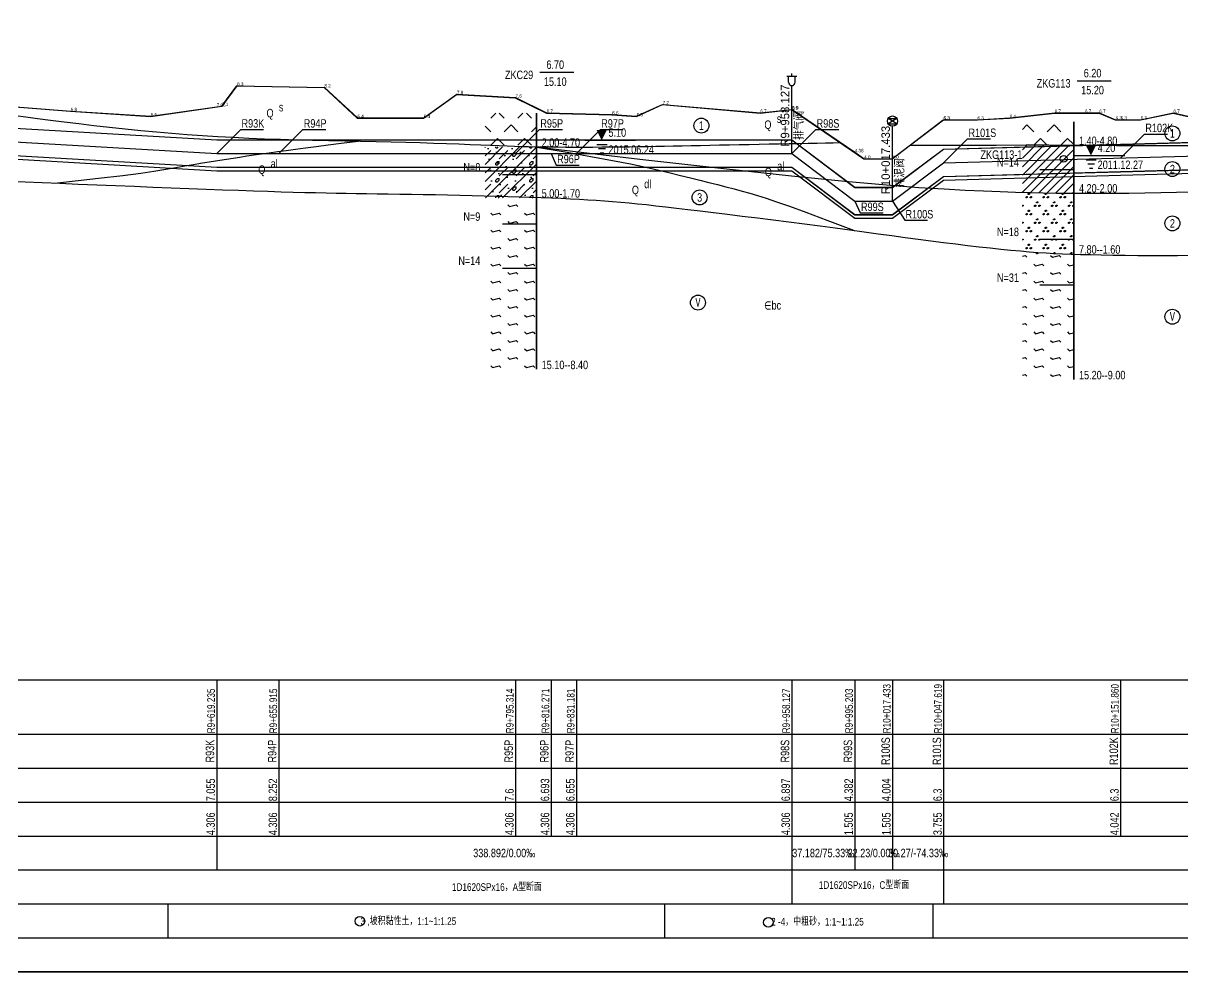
# Model space of a CAD drawing. Extents: x 525858 to 564773, y 2370984 to 2400075.
# Drawn here: x 560420 to 561103, y 2390429 to 2390988 of the extents above; entities that cross this region are included whole.
import ezdxf
from ezdxf.enums import TextEntityAlignment as Align

# ---------------------------------------------------------------- set-up
doc = ezdxf.new("R2010")
doc.units = 0
for name, pattern in [('CENTER', [2, 1.25, -0.25, 0.25, -0.25]), ('ZK', [20, 10, 0, 10]), ('ZKLIN', [0.4, 0.3, -0.1])]:
    doc.linetypes.add(name, pattern=pattern)
doc.layers.get('0').update_dxf_attribs({"linetype": 'CONTINUOUS'})
for name, color, linetype in [('pipe', 3, 'CONTINUOUS'), ('pipe_cen', 1, 'CENTER'), ('tab', 9, 'CONTINUOUS'), ('wipeout', 255, 'CONTINUOUS'), ('地形剖面', 4, 'CONTINUOUS'), ('布局裁图', 3, 'CONTINUOUS'), ('水工平面管线标注', 3, 'CONTINUOUS'), ('纵面管线标注', 3, 'CONTINUOUS'), ('附属设施', 2, 'CONTINUOUS')]:
    doc.layers.add(name, color=color, linetype=linetype)
doc.styles.add('ITALIC', font='txt', dxfattribs={"width": 0.7, "height": 0.28})
doc.styles.add('SIMP1', font='simp1.shx', dxfattribs={"width": 0.8, "bigfont": 'hz.shx'})

# ---------------------------------------------------------------- blocks, each defined once
blk = doc.blocks.new('uw')
for p, q in [((-0.143, -0.131), (0.159, -0.131)), ((0.109, -0.252), (-0.092, -0.252)), ((-0.042, -0.373), (0.059, -0.373))]:
    blk.add_line(p, q)
blk.add_lwpolyline([(0, 0, 0, 0.3, 0), (0, 0.3, 0.3, 0.3, 0)], format="xyseb")
at = {"style": 'ITALIC', "width": 0.7}
blk.add_attdef('SHUIWEI', (0.38, 0.156), '', height=0.28, dxfattribs=at)
blk = doc.blocks.new('qin排气阀va')
at = {"layer": '附属设施', "linetype": 'Continuous', "lineweight": -3}
for points in [[(-1.5, 22.8), (1.5, 22.8)], [(-1, 21), (-1, 22.8)], [(0, 22.8), (0, 23.55)], [(1, 21), (1, 22.8)], [(0, 0), (0, 20)]]:
    blk.add_lwpolyline(points, dxfattribs=at)
blk.add_arc((0, 21), 1, 180, 0, dxfattribs=at)
at = {"layer": '附属设施', "linetype": 'Continuous', "lineweight": -3, "style": 'SIMP1'}
blk.add_attdef('名称', text='', height=2.5, rotation=90, dxfattribs=at).set_placement((1, 4), align=Align.TOP_LEFT)
blk.add_attdef('ZH', text='', height=2.5, rotation=90, dxfattribs=at).set_placement((0, 2), align=Align.BOTTOM_LEFT)

msp = doc.modelspace()

# ---------------------------------------------------------------- hatches: boundary and pattern name
at = {"layer": '地形剖面'}
h = msp.add_hatch(dxfattribs=at)
h.set_pattern_fill('QG02', color=55, scale=20, style=0, pattern_type=2)
h.set_pattern_definition([(45, (550703.357, 2390571.582), (-8, 8), [5.656854, -5.656854]), (135, (550711.357, 2390571.582), (-8, -8), [5.656854, -5.656854])])
h.paths.add_polyline_path([(560722.086874, 2390934.582316), (560722.086874, 2390914.582316), (560692.086874, 2390914.582316), (560692.086874, 2390934.582316)])
h = msp.add_hatch(dxfattribs=at)
h.set_pattern_fill('QG02', color=55, scale=20, style=0, pattern_type=2)
h.set_pattern_definition([(45, (550703.327, 2390571.582), (-8, 8), [5.656854, -5.656854]), (135, (550711.327, 2390571.582), (-8, -8), [5.656854, -5.656854])])
h.paths.add_polyline_path([(561038.716874, 2390929.582316), (561038.716874, 2390915.582316), (561008.716874, 2390915.582316), (561008.716874, 2390929.582316)])
h = msp.add_hatch(dxfattribs=at)
h.set_pattern_fill('QB10', color=55, scale=20, style=0, pattern_type=2)
h.set_pattern_definition([(45, (550708.357, 2390570.082), (6e-16, 10), [1.414214, -26.870058]), (45, (550709.357, 2390569.082), (6e-16, 10), [1.414214, -26.870058]), (0, (550708.357, 2390569.082), (0, 10), [1, -19]), (0, (550709.357, 2390571.082), (0, 10), [1, -19]), (90, (550708.357, 2390569.082), (-20, 1e-15), [1, -9]), (90, (550710.357, 2390570.082), (-20, 1e-15), [1, -9]), (45, (550718.357, 2390575.082), (6e-16, 10), [1.414214, -26.870058]), (45, (550719.357, 2390574.082), (6e-16, 10), [1.414214, -26.870058]), (0, (550718.357, 2390574.082), (0, 10), [1, -19]), (0, (550719.357, 2390576.082), (0, 10), [1, -19]), (90, (550718.357, 2390574.082), (-20, 1e-15), [1, -9]), (90, (550720.357, 2390575.082), (-20, 1e-15), [1, -9]), (45, (550719.357, 2390570.0823), (3.535534, 10.6066017), [0, -6, 0, -6]), (45, (550705.357, 2390567.582), (-5, 5), []), (45, (550710.357, 2390567.582), (6e-16, 10), [7.071068, -7.071068])])
h.paths.add_polyline_path([(560722.086874, 2390914.582316), (560722.086874, 2390884.582316), (560692.086874, 2390884.582316), (560692.086874, 2390914.582316)])
h = msp.add_hatch(dxfattribs=at)
h.set_pattern_fill('QB01', color=55, scale=20, style=0, pattern_type=2)
h.set_pattern_definition([(45, (550703.327, 2390567.5823), (-2.5, 2.5), [])])
h.paths.add_polyline_path([(561038.716874, 2390915.582316), (561038.716874, 2390887.582316), (561008.716874, 2390887.582316), (561008.716874, 2390915.582316)])
h = msp.add_hatch(dxfattribs=at)
h.set_pattern_fill('QF05', color=55, scale=20, style=0, pattern_type=2)
h.set_pattern_definition([(90, (550720.827, 2390584.582), (-20, 1e-15), [0.5, -19.5]), (180, (550721.327, 2390584.582), (-2e-15, -20), [0.5, -19.5]), (270, (550721.327, 2390585.082), (20, -4e-15), [0.5, -19.5]), (0, (550720.827, 2390585.082), (0, 20), [0.5, -19.5]), (90, (550721.077, 2390584.832), (-20, 1e-15), [0.5, -19.5]), (180, (550721.577, 2390584.832), (-2e-15, -20), [0.5, -19.5]), (270, (550721.577, 2390585.332), (20, -4e-15), [0.5, -19.5]), (0, (550721.077, 2390585.332), (0, 20), [0.5, -19.5]), (90, (550722.077, 2390586.582), (-20, 1e-15), [0.5, -19.5]), (180, (550722.577, 2390586.582), (-2e-15, -20), [0.5, -19.5]), (270, (550722.577, 2390587.082), (20, -4e-15), [0.5, -19.5]), (0, (550722.077, 2390587.082), (0, 20), [0.5, -19.5]), (90, (550722.327, 2390576.832), (-20, 1e-15), [0.5, -19.5]), (180, (550722.827, 2390576.832), (-2e-15, -20), [0.5, -19.5]), (270, (550722.827, 2390577.332), (20, -4e-15), [0.5, -19.5]), (0, (550722.327, 2390577.332), (0, 20), [0.5, -19.5]), (90, (550720.827, 2390574.582), (-20, 1e-15), [0.5, -19.5]), (180, (550721.327, 2390574.582), (-2e-15, -20), [0.5, -19.5]), (270, (550721.327, 2390575.082), (20, -4e-15), [0.5, -19.5]), (0, (550720.827, 2390575.082), (0, 20), [0.5, -19.5]), (90, (550721.077, 2390574.832), (-20, 1e-15), [0.5, -19.5]), (180, (550721.577, 2390574.832), (-2e-15, -20), [0.5, -19.5]), (270, (550721.577, 2390575.332), (20, -4e-15), [0.5, -19.5]), (0, (550721.077, 2390575.332), (0, 20), [0.5, -19.5]), (90, (550722.077, 2390576.582), (-20, 1e-15), [0.5, -19.5]), (180, (550722.577, 2390576.582), (-2e-15, -20), [0.5, -19.5]), (270, (550722.577, 2390577.082), (20, -4e-15), [0.5, -19.5]), (0, (550722.077, 2390577.082), (0, 20), [0.5, -19.5]), (90, (550717.077, 2390581.582), (-20, 1e-15), [0.5, -19.5]), (180, (550717.577, 2390581.582), (-2e-15, -20), [0.5, -19.5]), (270, (550717.577, 2390582.082), (20, -4e-15), [0.5, -19.5]), (0, (550717.077, 2390582.082), (0, 20), [0.5, -19.5]), (90, (550717.327, 2390581.832), (-20, 1e-15), [0.5, -19.5]), (180, (550717.827, 2390581.832), (-2e-15, -20), [0.5, -19.5]), (270, (550717.827, 2390582.332), (20, -4e-15), [0.5, -19.5]), (0, (550717.327, 2390582.332), (0, 20), [0.5, -19.5]), (90, (550713.327, 2390584.582), (-20, 1e-15), [0.5, -19.5]), (180, (550713.827, 2390584.582), (-2e-15, -20), [0.5, -19.5]), (270, (550713.827, 2390585.082), (20, -4e-15), [0.5, -19.5]), (0, (550713.327, 2390585.082), (0, 20), [0.5, -19.5]), (90, (550713.577, 2390584.832), (-20, 1e-15), [0.5, -19.5]), (180, (550714.077, 2390584.832), (-2e-15, -20), [0.5, -19.5]), (270, (550714.077, 2390585.332), (20, -4e-15), [0.5, -19.5]), (0, (550713.577, 2390585.332), (0, 20), [0.5, -19.5]), (90, (550712.077, 2390586.582), (-20, 1e-15), [0.5, -19.5]), (180, (550712.577, 2390586.582), (-2e-15, -20), [0.5, -19.5]), (270, (550712.577, 2390587.082), (20, -4e-15), [0.5, -19.5]), (0, (550712.077, 2390587.082), (0, 20), [0.5, -19.5]), (90, (550711.077, 2390584.832), (-20, 1e-15), [0.5, -19.5]), (180, (550711.577, 2390584.832), (-2e-15, -20), [0.5, -19.5]), (270, (550711.577, 2390585.332), (20, -4e-15), [0.5, -19.5]), (0, (550711.077, 2390585.332), (0, 20), [0.5, -19.5]), (90, (550718.327, 2390579.582), (-20, 1e-15), [0.5, -19.5]), (180, (550718.827, 2390579.582), (-2e-15, -20), [0.5, -19.5]), (270, (550718.827, 2390580.082), (20, -4e-15), [0.5, -19.5]), (0, (550718.327, 2390580.082), (0, 20), [0.5, -19.5]), (90, (550715.827, 2390579.582), (-20, 1e-15), [0.5, -19.5]), (180, (550716.327, 2390579.582), (-2e-15, -20), [0.5, -19.5]), (270, (550716.327, 2390580.082), (20, -4e-15), [0.5, -19.5]), (0, (550715.827, 2390580.082), (0, 20), [0.5, -19.5]), (90, (550712.327, 2390576.832), (-20, 1e-15), [0.5, -19.5]), (180, (550712.827, 2390576.832), (-2e-15, -20), [0.5, -19.5]), (270, (550712.827, 2390577.332), (20, -4e-15), [0.5, -19.5]), (0, (550712.327, 2390577.332), (0, 20), [0.5, -19.5]), (90, (550713.327, 2390574.582), (-20, 1e-15), [0.5, -19.5]), (180, (550713.827, 2390574.582), (-2e-15, -20), [0.5, -19.5]), (270, (550713.827, 2390575.082), (20, -4e-15), [0.5, -19.5]), (0, (550713.327, 2390575.082), (0, 20), [0.5, -19.5]), (90, (550713.577, 2390574.832), (-20, 1e-15), [0.5, -19.5]), (180, (550714.077, 2390574.832), (-2e-15, -20), [0.5, -19.5]), (270, (550714.077, 2390575.332), (20, -4e-15), [0.5, -19.5]), (0, (550713.577, 2390575.332), (0, 20), [0.5, -19.5]), (90, (550711.077, 2390574.832), (-20, 1e-15), [0.5, -19.5]), (180, (550711.577, 2390574.832), (-2e-15, -20), [0.5, -19.5]), (270, (550711.577, 2390575.332), (20, -4e-15), [0.5, -19.5]), (0, (550711.077, 2390575.332), (0, 20), [0.5, -19.5]), (90, (550712.077, 2390576.582), (-20, 1e-15), [0.5, -19.5]), (180, (550712.577, 2390576.582), (-2e-15, -20), [0.5, -19.5]), (270, (550712.577, 2390577.082), (20, -4e-15), [0.5, -19.5]), (0, (550712.077, 2390577.082), (0, 20), [0.5, -19.5]), (90, (550716.077, 2390579.832), (-20, 1e-15), [0.5, -19.5]), (180, (550716.577, 2390579.832), (-2e-15, -20), [0.5, -19.5]), (270, (550716.577, 2390580.332), (20, -4e-15), [0.5, -19.5]), (0, (550716.077, 2390580.332), (0, 20), [0.5, -19.5]), (90, (550718.577, 2390579.832), (-20, 1e-15), [0.5, -19.5]), (180, (550719.077, 2390579.832), (-2e-15, -20), [0.5, -19.5]), (270, (550719.077, 2390580.332), (20, -4e-15), [0.5, -19.5]), (0, (550718.577, 2390580.332), (0, 20), [0.5, -19.5]), (90, (550722.327, 2390586.832), (-20, 1e-15), [0.5, -19.5]), (180, (550722.827, 2390586.832), (-2e-15, -20), [0.5, -19.5]), (270, (550722.827, 2390587.332), (20, -4e-15), [0.5, -19.5]), (0, (550722.327, 2390587.332), (0, 20), [0.5, -19.5]), (90, (550712.327, 2390586.832), (-20, 1e-15), [0.5, -19.5]), (180, (550712.827, 2390586.832), (-2e-15, -20), [0.5, -19.5]), (270, (550712.827, 2390587.332), (20, -4e-15), [0.5, -19.5]), (0, (550712.327, 2390587.332), (0, 20), [0.5, -19.5]), (90, (550718.577, 2390569.832), (-20, 1e-15), [0.5, -19.5]), (180, (550719.077, 2390569.832), (-2e-15, -20), [0.5, -19.5]), (270, (550719.077, 2390570.332), (20, -4e-15), [0.5, -19.5]), (0, (550718.577, 2390570.332), (0, 20), [0.5, -19.5]), (90, (550717.077, 2390571.582), (-20, 1e-15), [0.5, -19.5]), (180, (550717.577, 2390571.582), (-2e-15, -20), [0.5, -19.5]), (270, (550717.577, 2390572.082), (20, -4e-15), [0.5, -19.5]), (0, (550717.077, 2390572.082), (0, 20), [0.5, -19.5]), (90, (550717.327, 2390571.832), (-20, 1e-15), [0.5, -19.5]), (180, (550717.827, 2390571.832), (-2e-15, -20), [0.5, -19.5]), (270, (550717.827, 2390572.332), (20, -4e-15), [0.5, -19.5]), (0, (550717.327, 2390572.332), (0, 20), [0.5, -19.5]), (90, (550716.077, 2390569.832), (-20, 1e-15), [0.5, -19.5]), (180, (550716.577, 2390569.832), (-2e-15, -20), [0.5, -19.5]), (270, (550716.577, 2390570.332), (20, -4e-15), [0.5, -19.5]), (0, (550716.077, 2390570.332), (0, 20), [0.5, -19.5]), (90, (550715.827, 2390569.582), (-20, 1e-15), [0.5, -19.5]), (180, (550716.327, 2390569.582), (-2e-15, -20), [0.5, -19.5]), (270, (550716.327, 2390570.082), (20, -4e-15), [0.5, -19.5]), (0, (550715.827, 2390570.082), (0, 20), [0.5, -19.5]), (90, (550718.327, 2390569.582), (-20, 1e-15), [0.5, -19.5]), (180, (550718.827, 2390569.582), (-2e-15, -20), [0.5, -19.5]), (270, (550718.827, 2390570.082), (20, -4e-15), [0.5, -19.5]), (0, (550718.327, 2390570.082), (0, 20), [0.5, -19.5]), (90, (550707.077, 2390581.582), (-20, 1e-15), [0.5, -19.5]), (180, (550707.577, 2390581.582), (-2e-15, -20), [0.5, -19.5]), (270, (550707.577, 2390582.082), (20, -4e-15), [0.5, -19.5]), (0, (550707.077, 2390582.082), (0, 20), [0.5, -19.5]), (90, (550707.327, 2390581.832), (-20, 1e-15), [0.5, -19.5]), (180, (550707.827, 2390581.832), (-2e-15, -20), [0.5, -19.5]), (270, (550707.827, 2390582.332), (20, -4e-15), [0.5, -19.5]), (0, (550707.327, 2390582.332), (0, 20), [0.5, -19.5]), (90, (550703.327, 2390584.582), (-20, 1e-15), [0.5, -19.5]), (180, (550703.827, 2390584.582), (-2e-15, -20), [0.5, -19.5]), (270, (550703.827, 2390585.082), (20, -4e-15), [0.5, -19.5]), (0, (550703.327, 2390585.082), (0, 20), [0.5, -19.5]), (90, (550703.577, 2390584.832), (-20, 1e-15), [0.5, -19.5]), (180, (550704.077, 2390584.832), (-2e-15, -20), [0.5, -19.5]), (270, (550704.077, 2390585.332), (20, -4e-15), [0.5, -19.5]), (0, (550703.577, 2390585.332), (0, 20), [0.5, -19.5]), (90, (550708.327, 2390579.582), (-20, 1e-15), [0.5, -19.5]), (180, (550708.827, 2390579.582), (-2e-15, -20), [0.5, -19.5]), (270, (550708.827, 2390580.082), (20, -4e-15), [0.5, -19.5]), (0, (550708.327, 2390580.082), (0, 20), [0.5, -19.5]), (90, (550703.327, 2390574.582), (-20, 1e-15), [0.5, -19.5]), (180, (550703.827, 2390574.582), (-2e-15, -20), [0.5, -19.5]), (270, (550703.827, 2390575.082), (20, -4e-15), [0.5, -19.5]), (0, (550703.327, 2390575.082), (0, 20), [0.5, -19.5]), (90, (550703.577, 2390574.832), (-20, 1e-15), [0.5, -19.5]), (180, (550704.077, 2390574.832), (-2e-15, -20), [0.5, -19.5]), (270, (550704.077, 2390575.332), (20, -4e-15), [0.5, -19.5]), (0, (550703.577, 2390575.332), (0, 20), [0.5, -19.5]), (90, (550705.827, 2390579.582), (-20, 1e-15), [0.5, -19.5]), (180, (550706.327, 2390579.582), (-2e-15, -20), [0.5, -19.5]), (270, (550706.327, 2390580.082), (20, -4e-15), [0.5, -19.5]), (0, (550705.827, 2390580.082), (0, 20), [0.5, -19.5]), (90, (550708.577, 2390579.832), (-20, 1e-15), [0.5, -19.5]), (180, (550709.077, 2390579.832), (-2e-15, -20), [0.5, -19.5]), (270, (550709.077, 2390580.332), (20, -4e-15), [0.5, -19.5]), (0, (550708.577, 2390580.332), (0, 20), [0.5, -19.5]), (90, (550706.077, 2390579.832), (-20, 1e-15), [0.5, -19.5]), (180, (550706.577, 2390579.832), (-2e-15, -20), [0.5, -19.5]), (270, (550706.577, 2390580.332), (20, -4e-15), [0.5, -19.5]), (0, (550706.077, 2390580.332), (0, 20), [0.5, -19.5]), (90, (550708.577, 2390569.832), (-20, 1e-15), [0.5, -19.5]), (180, (550709.077, 2390569.832), (-2e-15, -20), [0.5, -19.5]), (270, (550709.077, 2390570.332), (20, -4e-15), [0.5, -19.5]), (0, (550708.577, 2390570.332), (0, 20), [0.5, -19.5]), (90, (550707.077, 2390571.582), (-20, 1e-15), [0.5, -19.5]), (180, (550707.577, 2390571.582), (-2e-15, -20), [0.5, -19.5]), (270, (550707.577, 2390572.082), (20, -4e-15), [0.5, -19.5]), (0, (550707.077, 2390572.082), (0, 20), [0.5, -19.5]), (90, (550707.327, 2390571.832), (-20, 1e-15), [0.5, -19.5]), (180, (550707.827, 2390571.832), (-2e-15, -20), [0.5, -19.5]), (270, (550707.827, 2390572.332), (20, -4e-15), [0.5, -19.5]), (0, (550707.327, 2390572.332), (0, 20), [0.5, -19.5]), (90, (550708.327, 2390569.582), (-20, 1e-15), [0.5, -19.5]), (180, (550708.827, 2390569.582), (-2e-15, -20), [0.5, -19.5]), (270, (550708.827, 2390570.082), (20, -4e-15), [0.5, -19.5]), (0, (550708.327, 2390570.082), (0, 20), [0.5, -19.5]), (90, (550705.827, 2390569.582), (-20, 1e-15), [0.5, -19.5]), (180, (550706.327, 2390569.582), (-2e-15, -20), [0.5, -19.5]), (270, (550706.327, 2390570.082), (20, -4e-15), [0.5, -19.5]), (0, (550705.827, 2390570.082), (0, 20), [0.5, -19.5]), (90, (550706.077, 2390569.832), (-20, 1e-15), [0.5, -19.5]), (180, (550706.577, 2390569.832), (-2e-15, -20), [0.5, -19.5]), (270, (550706.577, 2390570.332), (20, -4e-15), [0.5, -19.5]), (0, (550706.077, 2390570.332), (0, 20), [0.5, -19.5]), (90, (550710.827, 2390574.582), (-20, 1e-15), [0.5, -19.5]), (180, (550711.327, 2390574.582), (-2e-15, -20), [0.5, -19.5]), (270, (550711.327, 2390575.082), (20, -4e-15), [0.5, -19.5]), (0, (550710.827, 2390575.082), (0, 20), [0.5, -19.5]), (90, (550710.827, 2390584.582), (-20, 1e-15), [0.5, -19.5]), (180, (550711.327, 2390584.582), (-2e-15, -20), [0.5, -19.5]), (270, (550711.327, 2390585.082), (20, -4e-15), [0.5, -19.5]), (0, (550710.827, 2390585.082), (0, 20), [0.5, -19.5])])
h.paths.add_polyline_path([(561038.716874, 2390887.582316), (561038.716874, 2390851.582316), (561008.716874, 2390851.582316), (561008.716874, 2390887.582316)])
h = msp.add_hatch(dxfattribs=at)
h.set_pattern_fill('B001', color=55, scale=20, style=0, pattern_type=2)
h.set_pattern_definition([(315, (550720.357, 2390585.582), (-20.000006, 4e-15), [1.414214, -26.87]), (14.0362, (550716.357, 2390584.5823), (-20.0000115, 2e-05), [4.1231, -78.339]), (315, (550715.357, 2390585.582), (-20.000006, 4e-15), [1.414214, -26.87]), (315, (550720.357, 2390575.582), (-20.000006, 4e-15), [1.414214, -26.87]), (14.0362, (550716.357, 2390574.5823), (-20.0000115, 2e-05), [4.1231, -78.339]), (315, (550715.357, 2390575.582), (-20.000006, 4e-15), [1.414214, -26.87]), (315, (550710.357, 2390570.582), (4e-15, 20.000006), [1.414214, -26.87]), (14.0362, (550706.357, 2390569.5823), (-20.0000115, 2e-05), [4.1231, -78.339]), (315, (550705.357, 2390570.582), (-20.000006, 4e-15), [1.414214, -26.87]), (315, (550710.357, 2390580.582), (-20.000006, 4e-15), [1.414214, -26.87]), (14.0362, (550706.357, 2390579.5823), (-20.0000115, 2e-05), [4.1231, -78.339]), (315, (550705.357, 2390580.582), (-20.000006, 4e-15), [1.414214, -26.87])])
h.paths.add_polyline_path([(560722.086874, 2390884.582316), (560722.086874, 2390783.582316), (560692.086874, 2390783.582316), (560692.086874, 2390884.582316)])
h = msp.add_hatch(dxfattribs=at)
h.set_pattern_fill('B001', color=55, scale=20, style=0, pattern_type=2)
h.set_pattern_definition([(315, (550720.327, 2390585.582), (-20.000006, 4e-15), [1.414214, -26.87]), (14.0362, (550716.327, 2390584.5823), (-20.0000115, 2e-05), [4.1231, -78.339]), (315, (550715.327, 2390585.582), (-20.000006, 4e-15), [1.414214, -26.87]), (315, (550720.327, 2390575.582), (-20.000006, 4e-15), [1.414214, -26.87]), (14.0362, (550716.327, 2390574.5823), (-20.0000115, 2e-05), [4.1231, -78.339]), (315, (550715.327, 2390575.582), (-20.000006, 4e-15), [1.414214, -26.87]), (315, (550710.327, 2390570.582), (4e-15, 20.000006), [1.414214, -26.87]), (14.0362, (550706.327, 2390569.5823), (-20.0000115, 2e-05), [4.1231, -78.339]), (315, (550705.327, 2390570.582), (-20.000006, 4e-15), [1.414214, -26.87]), (315, (550710.327, 2390580.582), (-20.000006, 4e-15), [1.414214, -26.87]), (14.0362, (550706.327, 2390579.5823), (-20.0000115, 2e-05), [4.1231, -78.339]), (315, (550705.327, 2390580.582), (-20.000006, 4e-15), [1.414214, -26.87])])
h.paths.add_polyline_path([(561038.716874, 2390851.582316), (561038.716874, 2390777.582316), (561008.716874, 2390777.582316), (561008.716874, 2390851.582316)])

# ---------------------------------------------------------------- linework, layer by layer
at = {"layer": 'pipe', "linetype": 'Continuous', "lineweight": -3}
for points in [[(560268.182874, 2390934.192316), (560533.906874, 2390918.822316), (560570.586874, 2390918.822316), (560709.985874, 2390918.822316), (560730.942874, 2390918.822316), (560745.852874, 2390918.822316), (560872.798874, 2390918.822316), (560909.874874, 2390890.812316), (560932.104874, 2390890.812316), (560962.290874, 2390913.312316), (561066.531874, 2390916.182316), (561347.912874, 2390923.932316), (561441.970874, 2390926.522316), (561454.295874, 2390926.522316), (561488.766874, 2390926.522316), (561502.260874, 2390926.522316), (561621.463874, 2390926.522316), (561665.904874, 2390953.292316), (561769.887874, 2390953.292316)], [(560268.182874, 2390934.092316), (560533.906874, 2390918.722316), (560570.586874, 2390918.722316), (560709.985874, 2390918.722316), (560730.942874, 2390918.722316), (560745.852874, 2390918.722316), (560872.798874, 2390918.722316), (560909.874874, 2390890.712316), (560932.104874, 2390890.712316), (560962.290874, 2390913.212316), (561066.531874, 2390916.082316), (561347.912874, 2390923.832316), (561441.970874, 2390926.422316), (561454.295874, 2390926.422316), (561488.766874, 2390926.422316), (561502.260874, 2390926.422316), (561621.463874, 2390926.422316), (561665.904874, 2390953.192316), (561769.887874, 2390953.192316)], [(560268.182874, 2390918.092315), (560533.906874, 2390902.722315), (560570.586874, 2390902.722315), (560709.985874, 2390902.722315), (560730.942874, 2390902.722315), (560745.852874, 2390902.722315), (560872.798874, 2390902.722315), (560909.874874, 2390874.712315), (560932.104874, 2390874.712315), (560962.290874, 2390897.212315), (561066.531874, 2390900.082315), (561347.912874, 2390907.832315), (561441.970874, 2390910.422315), (561454.295874, 2390910.422315), (561488.766874, 2390910.422315), (561502.260874, 2390910.422315), (561621.463874, 2390910.422315), (561665.904874, 2390937.192315), (561769.887874, 2390937.192315)], [(560268.182874, 2390917.992316), (560533.906874, 2390902.622316), (560570.586874, 2390902.622316), (560709.985874, 2390902.622316), (560730.942874, 2390902.622316), (560745.852874, 2390902.622316), (560872.798874, 2390902.622316), (560909.874874, 2390874.612316), (560932.104874, 2390874.612316), (560962.290874, 2390897.112316), (561066.531874, 2390899.982316), (561347.912874, 2390907.732316), (561441.970874, 2390910.322316), (561454.295874, 2390910.322316), (561488.766874, 2390910.322316), (561502.260874, 2390910.322316), (561621.463874, 2390910.322316), (561665.904874, 2390937.092316), (561769.887874, 2390937.092316)], [(560268.182874, 2390915.992316), (560533.906874, 2390900.622316), (560570.586874, 2390900.622316), (560709.985874, 2390900.622316), (560730.942874, 2390900.622316), (560745.852874, 2390900.622316), (560872.798874, 2390900.622316), (560909.874874, 2390872.612316), (560932.104874, 2390872.612316), (560962.290874, 2390895.112316), (561066.531874, 2390897.982316), (561347.912874, 2390905.732316), (561441.970874, 2390908.322316), (561454.295874, 2390908.322316), (561488.766874, 2390908.322316), (561502.260874, 2390908.322316), (561621.463874, 2390908.322316), (561665.904874, 2390935.092316), (561769.887874, 2390935.092316)]]:
    msp.add_lwpolyline(points, dxfattribs=at)
at = {"layer": 'pipe_cen', "linetype": 'Continuous', "lineweight": -3}
msp.add_lwpolyline([(558071.659874, 2390928.752316), (558225.979874, 2390976.932316), (558409.974874, 2390987.502316), (558532.248874, 2390949.072316), (558725.050874, 2390949.072316), (558813.745874, 2390977.172316), (559621.796874, 2390977.172316), (559792.414874, 2390933.932316), (560066.960874, 2390933.932316), (560179.461874, 2390899.762316), (560203.325874, 2390899.762316), (560268.182874, 2390926.092316), (560533.906874, 2390910.722316), (560872.798874, 2390910.722316), (560909.874874, 2390882.712316), (560932.104874, 2390882.712316), (560962.290874, 2390905.212316), (561441.970874, 2390918.422316), (561621.463874, 2390918.422316), (561665.904874, 2390945.192316), (561769.887874, 2390945.192316)], dxfattribs=at)
at = {"layer": '地形剖面', "color": 55}
for p, q in [((560724.406874, 2390958.582316), (560744.406874, 2390958.582316)), ((561041.036874, 2390953.582316), (561061.036874, 2390953.582316)), ((560750.760299, 2390918.582316), (560780.760299, 2390918.582316)), ((561039.036874, 2390909.582316), (561069.036874, 2390909.582316)), ((561039.036874, 2390901.082316), (561019.036874, 2390901.082316)), ((560722.406874, 2390898.082316), (560702.406874, 2390898.082316)), ((560722.406874, 2390869.082316), (560702.406874, 2390869.082316)), ((561039.036874, 2390860.082316), (561019.036874, 2390860.082316)), ((560722.406874, 2390843.082316), (560702.406874, 2390843.082316)), ((561039.036874, 2390833.082316), (561019.036874, 2390833.082316))]:
    msp.add_line(p, q, dxfattribs=at)
at = {"layer": '地形剖面', "color": 55, "lineweight": -3}
msp.add_lwpolyline([(560410.253874, 2390938.582316), (560447.729874, 2390935.582316), (560494.858874, 2390932.582316), (560536.879874, 2390938.582316), (560545.815874, 2390950.582316), (560597.224874, 2390949.582316), (560616.490874, 2390931.772316), (560616.694874, 2390931.582316), (560655.777874, 2390931.582316), (560675.293874, 2390945.582316), (560709.830874, 2390943.582316), (560728.188874, 2390934.582316), (560766.803874, 2390933.582316), (560781.222874, 2390932.582316), (560796.541874, 2390939.582316), (560854.114874, 2390934.582316), (560872.951874, 2390936.582316), (560873.026874, 2390936.532316), (560915.303874, 2390907.582316), (560931.891874, 2390907.582316), (560961.981874, 2390930.582316), (560982.055874, 2390930.582316), (561001.056874, 2390931.582316), (561027.596874, 2390934.582316), (561045.391874, 2390934.582316), (561053.853874, 2390934.582316), (561063.450874, 2390930.582316), (561063.450874, 2390930.582316), (561078.230874, 2390930.582316), (561097.559874, 2390934.582316), (561119.619874, 2390929.582316)], dxfattribs=at)
at = {"layer": '地形剖面', "linetype": 'Continuous', "lineweight": -3}
msp.add_lwpolyline([(560410.408874, 2390938.662316), (560447.884874, 2390935.662316), (560495.013874, 2390932.662316), (560533.906874, 2390938.212316), (560533.906874, 2390938.212316), (560533.906874, 2390938.212316), (560537.034874, 2390938.662316), (560545.970874, 2390950.662316), (560597.379874, 2390949.662316), (560616.849874, 2390931.662316), (560655.932874, 2390931.662316), (560675.448874, 2390945.662316), (560709.985874, 2390943.662316), (560728.343874, 2390934.662316), (560766.958874, 2390933.662316), (560781.377874, 2390932.662316), (560796.696874, 2390939.662316), (560854.269874, 2390934.662316), (560872.798874, 2390936.632316), (560872.798874, 2390936.632316), (560872.798874, 2390936.632316), (560872.798874, 2390936.632316), (560873.106874, 2390936.662316), (560909.874874, 2390911.482316), (560909.874874, 2390911.482316), (560909.874874, 2390911.482316), (560909.874874, 2390911.482316), (560915.458874, 2390907.662316), (560932.046874, 2390907.662316), (560932.104874, 2390907.702316), (560932.104874, 2390907.702316), (560932.104874, 2390907.702316), (560932.104874, 2390907.702316), (560962.136874, 2390930.662316), (560962.290874, 2390930.662316), (560962.290874, 2390930.662316), (560962.290874, 2390930.662316), (560962.290874, 2390930.662316), (560982.210874, 2390930.662316), (561001.211874, 2390931.662316), (561027.751874, 2390934.662316), (561045.546874, 2390934.662316), (561054.008874, 2390934.662316), (561063.605874, 2390930.662316), (561066.531874, 2390930.662316), (561078.385874, 2390930.662316), (561097.714874, 2390934.662316), (561119.774874, 2390929.662316)], dxfattribs=at)
at = {"layer": '地形剖面', "color": 55, "linetype": 'ZK', "const_width": 1}
msp.add_lwpolyline([(560722.406874, 2390934.582316), (560722.406874, 2390783.582316)], dxfattribs=at)
at = {"layer": '地形剖面', "color": 55, "linetype": 'ZKLIN'}
for points, const_width in [([(560722.406874, 2390934.582316), (560722.406874, 2390783.582316)], 0.5), ([(561039.036874, 2390929.582316), (561039.036874, 2390777.582316)], 1), ([(561039.036874, 2390929.582316), (561039.036874, 2390777.582316)], 0.5)]:
    msp.add_lwpolyline(points, dxfattribs=dict(at, const_width=const_width))
at = {"layer": '地形剖面', "color": 55}
for points in [[(560415.288837, 2390933.112056), (560421.433998, 2390932.312851), (560428.333306, 2390931.418829), (560435.912095, 2390930.447655), (560444.056543, 2390929.422622), (560452.652828, 2390928.367024), (560461.587126, 2390927.304154), (560470.745615, 2390926.257305), (560480.014472, 2390925.249771), (560489.279875, 2390924.304843), (560498.452347, 2390923.441284), (560507.539793, 2390922.65972), (560516.574465, 2390921.956247), (560525.588613, 2390921.326962), (560534.614489, 2390920.767959), (560543.684343, 2390920.275333), (560552.830427, 2390919.84518), (560562.084993, 2390919.473596), (560571.466297, 2390919.155686), (560580.936624, 2390918.882599), (560590.444265, 2390918.644495), (560599.937511, 2390918.431531), (560609.364653, 2390918.233867), (560618.673982, 2390918.041662), (560627.813788, 2390917.845076), (560636.732362, 2390917.634266), (560645.380488, 2390917.402067), (560653.718917, 2390917.152004), (560661.710893, 2390916.890278), (560669.319658, 2390916.62309), (560676.508457, 2390916.356638), (560683.240532, 2390916.097124), (560689.479128, 2390915.850748), (560695.187488, 2390915.62371), (560700.353737, 2390915.420978), (560705.065529, 2390915.242587), (560709.435401, 2390915.087341), (560713.575886, 2390914.954042), (560717.599522, 2390914.841494), (560721.618844, 2390914.7485), (560725.746388, 2390914.673862), (560730.094689, 2390914.616383), (560734.748061, 2390914.574956), (560739.677929, 2390914.548828), (560744.827496, 2390914.537335), (560750.139964, 2390914.539813), (560755.558537, 2390914.555598), (560761.026417, 2390914.584027), (560766.486806, 2390914.624435), (560771.882907, 2390914.676158), (560777.17275, 2390914.738508), (560782.373665, 2390914.810695), (560787.517809, 2390914.891902), (560792.637339, 2390914.981316), (560797.764413, 2390915.07812), (560802.931188, 2390915.1815), (560808.16982, 2390915.29064), (560813.512468, 2390915.404725), (560818.982852, 2390915.522903), (560824.570959, 2390915.644176), (560830.258338, 2390915.767508), (560836.026541, 2390915.891866), (560841.857116, 2390916.016213), (560847.731614, 2390916.139515), (560853.631586, 2390916.260737), (560859.538582, 2390916.378844), (560865.427285, 2390916.492942), (560871.244914, 2390916.6027), (560876.93182, 2390916.707931), (560882.428352, 2390916.808446), (560887.674864, 2390916.904055), (560892.611706, 2390916.99457), (560897.179229, 2390917.079803), (560901.317784, 2390917.159563)], [(560438.395221, 2390893.298377), (560445.466852, 2390894.041747), (560464.27854, 2390896.126605), (560478.549737, 2390897.820281), (560489.146306, 2390899.192534), (560496.934115, 2390900.31312), (560502.779028, 2390901.2518), (560507.54691, 2390902.078332), (560511.964666, 2390902.851617), (560516.203361, 2390903.587129), (560520.295098, 2390904.289483), (560524.27198, 2390904.963297), (560528.16611, 2390905.613186), (560532.009592, 2390906.243767), (560535.83453, 2390906.859656), (560539.673027, 2390907.46547), (560543.557425, 2390908.065922), (560547.52102, 2390908.666121), (560551.597349, 2390909.271271), (560555.819947, 2390909.886577), (560560.22235, 2390910.517246), (560564.838093, 2390911.168483), (560569.700712, 2390911.845492), (560574.843742, 2390912.55348), (560580.311402, 2390913.298258), (560586.190646, 2390914.088069), (560592.57911, 2390914.931762), (560599.57443, 2390915.838186), (560607.274242, 2390916.81619), (560615.776182, 2390917.874623), (560617.36577, 2390918.068672)], [(560721.356858, 2390914.582316), (560739.252443, 2390911.665372), (560754.388164, 2390909.048371), (560767.121598, 2390906.698871), (560777.810321, 2390904.584429), (560786.811908, 2390902.6726), (560794.483935, 2390900.930942), (560801.183979, 2390899.327011), (560807.269615, 2390897.828365), (560813.042392, 2390896.405723), (560818.579739, 2390895.042463), (560823.90306, 2390893.725124), (560829.033758, 2390892.440246), (560833.993234, 2390891.174371), (560838.802891, 2390889.914038), (560843.484133, 2390888.645788), (560848.058361, 2390887.35616), (560852.635164, 2390885.999431), (560857.676881, 2390884.400823), (560863.734036, 2390882.353292), (560871.357152, 2390879.649797), (560881.096753, 2390876.083294), (560893.503365, 2390871.446741), (560909.127511, 2390865.533096), (560909.559072, 2390865.383695)], [(560722.406874, 2390914.59395), (560783.214396, 2390907.420687), (560832.825514, 2390901.809035), (560872.661671, 2390897.549911), (560904.144307, 2390894.43423), (560928.694863, 2390892.252906), (560947.734782, 2390890.796854), (560962.685504, 2390889.856991), (560974.968472, 2390889.224232), (560985.804076, 2390888.723084), (560995.60851, 2390888.312436), (561004.596918, 2390887.984766), (561012.984443, 2390887.732555), (561020.98623, 2390887.548283), (561028.817422, 2390887.424429), (561036.693163, 2390887.353475), (561044.828597, 2390887.3279), (561053.385193, 2390887.341027), (561062.30972, 2390887.38955), (561071.495276, 2390887.471005), (561080.834955, 2390887.58293), (561090.221854, 2390887.722861), (561099.549067, 2390887.888335), (561108.709692, 2390888.076888)], [(560942.337294, 2390915.566518), (560970.063516, 2390915.664536), (560993.143373, 2390915.727288), (561010.832829, 2390915.754351), (561024.213741, 2390915.751757), (561034.367966, 2390915.725541), (561042.377362, 2390915.681733), (561049.323785, 2390915.626368), (561056.289094, 2390915.565478), (561064.174338, 2390915.505657), (561073.157332, 2390915.455742), (561083.235086, 2390915.425135), (561094.404607, 2390915.423233), (561106.662905, 2390915.459437)], [(560411.654169, 2390894.386171), (560421.101202, 2390894.002563), (560431.097084, 2390893.595609), (560441.530179, 2390893.170699), (560452.288847, 2390892.733221), (560463.261451, 2390892.288564), (560474.336353, 2390891.842117), (560485.401914, 2390891.399269), (560496.346498, 2390890.965408), (560507.069504, 2390890.545452), (560517.514492, 2390890.142426), (560527.636062, 2390889.758886), (560537.388811, 2390889.397385), (560546.727339, 2390889.060477), (560555.606245, 2390888.750717), (560563.980127, 2390888.47066), (560571.803585, 2390888.222858), (560579.056619, 2390888.008726), (560585.820848, 2390887.825115), (560592.203291, 2390887.667734), (560598.310969, 2390887.532293), (560604.250901, 2390887.414503), (560610.130108, 2390887.310073), (560616.055609, 2390887.214713), (560622.134426, 2390887.124133), (560628.450191, 2390887.034386), (560634.992989, 2390886.942895), (560641.729517, 2390886.847426), (560648.626473, 2390886.745745), (560655.650555, 2390886.635617), (560662.768461, 2390886.514809), (560669.946887, 2390886.381086), (560677.152532, 2390886.232215), (560684.350975, 2390886.066636), (560691.503325, 2390885.88549), (560698.569571, 2390885.690594), (560705.509704, 2390885.483765), (560712.283714, 2390885.266817), (560718.851591, 2390885.041569), (560725.173326, 2390884.809836), (560731.208907, 2390884.573435), (560736.933242, 2390884.332993), (560742.380892, 2390884.084393), (560747.601338, 2390883.822326), (560752.644058, 2390883.541485), (560757.558531, 2390883.236563), (560762.394235, 2390882.902253), (560767.20065, 2390882.533247), (560772.027255, 2390882.124238), (560776.926397, 2390881.670175), (560781.961907, 2390881.167025), (560787.200482, 2390880.611012), (560792.708823, 2390879.998359), (560798.553627, 2390879.325291), (560804.801594, 2390878.58803), (560811.519423, 2390877.7828), (560818.773813, 2390876.905825), (560826.602776, 2390875.955712), (560834.929578, 2390874.940602), (560843.648801, 2390873.871019), (560852.655023, 2390872.75749), (560861.842825, 2390871.610538), (560871.106788, 2390870.440689), (560880.34149, 2390869.258467), (560889.441512, 2390868.074398), (560898.321017, 2390866.898013), (560906.972495, 2390865.73488), (560915.408017, 2390864.589572), (560923.639657, 2390863.466662), (560931.679487, 2390862.370724), (560939.539579, 2390861.306333), (560947.232006, 2390860.278061), (560954.76884, 2390859.290483), (560962.155487, 2390858.348047), (560969.370689, 2390857.4547), (560976.386521, 2390856.614263), (560983.175057, 2390855.830558), (560989.708372, 2390855.107407), (560995.958542, 2390854.44863), (561001.897642, 2390853.858051), (561007.497745, 2390853.33949), (561012.754451, 2390852.894673), (561017.757443, 2390852.516947), (561022.619928, 2390852.197564), (561027.455113, 2390851.927773), (561032.376206, 2390851.698826), (561037.496414, 2390851.501974), (561042.928942, 2390851.328468), (561048.787, 2390851.16956), (561055.1511, 2390851.019438), (561061.970986, 2390850.884039), (561069.16371, 2390850.772242), (561076.646323, 2390850.692921), (561084.335875, 2390850.654953), (561092.149418, 2390850.667213), (561100.004003, 2390850.738579), (561107.816681, 2390850.877925)]]:
    msp.add_lwpolyline(points, dxfattribs=at)
for points in [[(561031.036874, 2390901.082316, 0, 4, 0), (561031.036874, 2390906.082316, 0, 0, 0), (561031.036874, 2390913.082316, 0, 0, 0)], [(560714.406874, 2390898.082316, 0, 4, 0), (560714.406874, 2390903.082316, 0, 0, 0), (560714.406874, 2390910.082316, 0, 0, 0)], [(560714.406874, 2390869.082316, 0, 4, 0), (560714.406874, 2390874.082316, 0, 0, 0), (560714.406874, 2390881.082316, 0, 0, 0)], [(561031.036874, 2390860.082316, 0, 4, 0), (561031.036874, 2390865.082316, 0, 0, 0), (561031.036874, 2390872.082316, 0, 0, 0)], [(560714.406874, 2390843.082316, 0, 4, 0), (560714.406874, 2390848.082316, 0, 0, 0), (560714.406874, 2390855.082316, 0, 0, 0)], [(561031.036874, 2390833.082316, 0, 4, 0), (561031.036874, 2390838.082316, 0, 0, 0), (561031.036874, 2390845.082316, 0, 0, 0)]]:
    msp.add_lwpolyline(points, format="xyseb", dxfattribs=at)
for centre, radius in [((560819.537727, 2390927.151676), 4.4), ((561097.089743, 2390922.582316), 4.4), ((561033.036874, 2390907.582316), 2), ((561097.089743, 2390901.582316), 4.4), ((560818.495601, 2390884.84493), 4.4), ((561097.089743, 2390869.582316), 4.4), ((560817.503129, 2390822.907977), 4.4), ((561097.089743, 2390814.582316), 4.4)]:
    msp.add_circle(centre, radius, dxfattribs=at)
at = {"layer": '纵面管线标注', "color": 9, "linetype": 'Continuous', "lineweight": -3}
for points in [[(560533.906874, 2390910.722316), (560548.046874, 2390924.862316), (560561.546874, 2390924.862316)], [(560570.586874, 2390910.722316), (560584.726874, 2390924.862316), (560598.226874, 2390924.862316)], [(560709.985874, 2390910.722316), (560724.125874, 2390924.862316), (560737.625874, 2390924.862316)], [(560745.852874, 2390910.722316), (560759.992874, 2390924.862316), (560773.492874, 2390924.862316)], [(560872.798874, 2390910.722316), (560886.938874, 2390924.862316), (560900.438874, 2390924.862316)], [(561066.531874, 2390908.082316), (561080.671874, 2390922.222316), (561094.171874, 2390922.222316)], [(560962.290874, 2390905.212316), (560976.430874, 2390919.352316), (560989.930874, 2390919.352316)], [(560730.942874, 2390910.722316), (560734.012875, 2390903.875486), (560747.512875, 2390903.875486)], [(560909.874874, 2390882.712316), (560913.080835, 2390875.73403), (560926.580835, 2390875.73403)], [(560932.104874, 2390882.712316), (560939.315185, 2390871.383856), (560952.815185, 2390871.383856)]]:
    msp.add_lwpolyline(points, dxfattribs=at)
at = {"layer": '附属设施', "linetype": 'Continuous', "lineweight": -3}
for points in [[(560929.524684, 2390931.369294), (560934.684684, 2390931.369294), (560929.524684, 2390928.308494), (560934.684684, 2390928.308494), (560929.524684, 2390931.369294)], [(560932.104684, 2390882.714853), (560932.104684, 2390926.838894)]]:
    msp.add_lwpolyline(points, dxfattribs=at)
msp.add_circle((560932.104684, 2390929.838894), 3, dxfattribs=at)

# ---------------------------------------------------------------- block references
at = {"layer": '地形剖面', "color": 55, "xscale": 20, "yscale": 20, "zscale": 20}
for p in [(560760.760299, 2390918.582316), (561049.036874, 2390909.582316)]:
    msp.add_blockref('uw', p, dxfattribs=at)
at = {"layer": '附属设施', "linetype": 'Continuous', "lineweight": -3, "xscale": 2, "yscale": 2, "zscale": 2}
msp.add_blockref('qin排气阀va', (560872.798069, 2390910.724088), dxfattribs=at).add_auto_attribs({'ZH': 'R9+958.127', '名称': '排气阀'})

# ---------------------------------------------------------------- texts
at = {"layer": '地形剖面', "color": 55, "style": 'SIMP1', "width": 0.8}
for s, p in [('6.70', (560733.406874, 2390960.582316)), ('15.10', (560733.406874, 2390950.582316)), ('6.20', (561050.036874, 2390955.582316)), ('15.20', (561050.036874, 2390945.582316))]:
    msp.add_text(s, height=5, dxfattribs=at).set_placement(p, align=Align.CENTER)
for s, p in [('ZKC29', (560720.406874, 2390954.582316)), ('ZKG113', (561037.036874, 2390949.582316)), ('ZKG113-1', (561008.65864, 2390907.582316)), ('N=14', (561006.65864, 2390903.082316)), ('N=8', (560689.244673, 2390900.082316)), ('N=9', (560689.244673, 2390871.082316)), ('N=18', (561006.65864, 2390862.082316)), ('N=14', (560689.244673, 2390845.082316)), ('N=31', (561006.65864, 2390835.082316))]:
    msp.add_text(s, height=5, dxfattribs=at).set_placement(p, align=Align.RIGHT)
at = {"layer": '地形剖面', "color": 9, "linetype": 'Continuous', "lineweight": -3, "style": 'SIMP1', "width": 0.8}
for s, p in [('8.3', (560545.970874, 2390950.662316)), ('8.2', (560597.379874, 2390949.662316)), ('7.8', (560675.448874, 2390945.662316)), ('7.6', (560709.985874, 2390943.662316)), ('7.2', (560796.696874, 2390939.662316)), ('6.8', (560447.884874, 2390935.662316)), ('7.06', (560533.906874, 2390938.212316)), ('7.06', (560533.906874, 2390938.212316)), ('7.06', (560533.906874, 2390938.212316)), ('7.1', (560537.034874, 2390938.662316)), ('6.7', (560728.343874, 2390934.662316)), ('6.6', (560766.958874, 2390933.662316)), ('6.7', (560854.269874, 2390934.662316)), ('6.9', (560872.798874, 2390936.632316)), ('6.9', (560872.798874, 2390936.632316)), ('6.9', (560872.798874, 2390936.632316)), ('6.9', (560872.798874, 2390936.632316)), ('6.9', (560873.106874, 2390936.662316)), ('6.7', (561027.751874, 2390934.662316)), ('6.7', (561045.546874, 2390934.662316)), ('6.7', (561054.008874, 2390934.662316)), ('6.7', (561097.714874, 2390934.662316)), ('6.5', (560495.013874, 2390932.662316)), ('6.4', (560616.849874, 2390931.662316)), ('6.4', (560655.932874, 2390931.662316)), ('6.5', (560781.377874, 2390932.662316)), ('6.3', (560962.136874, 2390930.662316)), ('6.3', (560962.290874, 2390930.662316)), ('6.3', (560962.290874, 2390930.662316)), ('6.3', (560962.290874, 2390930.662316)), ('6.3', (560962.290874, 2390930.662316)), ('6.3', (560982.210874, 2390930.662316)), ('6.4', (561001.211874, 2390931.662316)), ('6.3', (561063.605874, 2390930.662316)), ('6.3', (561066.531874, 2390930.662316)), ('6.3', (561078.385874, 2390930.662316)), ('4.38', (560909.874874, 2390911.482316)), ('4.38', (560909.874874, 2390911.482316)), ('4.38', (560909.874874, 2390911.482316)), ('4.38', (560909.874874, 2390911.482316)), ('4.0', (560915.458874, 2390907.662316)), ('4.0', (560932.046874, 2390907.662316)), ('4.0', (560932.104874, 2390907.702316)), ('4.0', (560932.104874, 2390907.702316)), ('4.0', (560932.104874, 2390907.702316)), ('4.0', (560932.104874, 2390907.702316))]:
    msp.add_text(s, height=2, dxfattribs=at).set_placement(p)
at = {"layer": '地形剖面', "color": 55, "style": 'SIMP1', "width": 0.8}
for s, p in [('Q', (560565.335832, 2390933.874724)), ('1', (560819.537727, 2390927.151676)), ('Q', (560858.740003, 2390927.090226)), ('1', (561097.089743, 2390922.582316)), ('Q', (560560.493133, 2390900.583457)), ('Q', (560858.984939, 2390899.225119)), ('2', (561097.089743, 2390901.582316)), ('Q', (560780.631618, 2390888.638142)), ('3', (560818.495601, 2390884.84493)), ('2', (561097.089743, 2390869.582316)), ('Ⅴ', (560817.503129, 2390822.907977)), ('∈bc', (560861.488778, 2390821.389298)), ('Ⅴ', (561097.089743, 2390814.582316))]:
    msp.add_text(s, height=5, dxfattribs=at).set_placement(p, align=Align.MIDDLE)
for s, p in [('s', (560570.535832, 2390935.541391)), ('s', (560863.940003, 2390928.756892)), ('5.10', (560764.760299, 2390920.582316)), ('2.00-4.70', (560725.406874, 2390914.702316)), ('2015.06.24', (560764.760299, 2390910.582316)), ('1.40-4.80', (561042.036874, 2390915.702316)), ('4.20', (561053.036874, 2390911.582316)), ('al', (560565.693133, 2390902.250123)), ('al', (560864.184939, 2390900.891786)), ('2011.12.27', (561053.036874, 2390901.582316)), ('dl', (560785.831618, 2390890.304808)), ('5.00-1.70', (560725.406874, 2390884.702316)), ('4.20-2.00', (561042.036874, 2390887.702316)), ('7.80--1.60', (561042.036874, 2390851.702316)), ('15.10--8.40', (560725.406874, 2390783.702316)), ('15.20--9.00', (561042.036874, 2390777.702316))]:
    msp.add_text(s, height=5, dxfattribs=at).set_placement(p)
at = {"layer": '纵面管线标注', "linetype": 'Continuous', "lineweight": -3, "style": 'SIMP1', "width": 0.8}
for s, p in [('R93K', (560548.546874, 2390925.962316)), ('R94P', (560585.226874, 2390925.962316)), ('R95P', (560724.625874, 2390925.962316)), ('R97P', (560760.492874, 2390925.962316)), ('R98S', (560887.438874, 2390925.962316)), ('R102K', (561081.171874, 2390923.322316)), ('R101S', (560976.930874, 2390920.452316)), ('R96P', (560734.512875, 2390904.975486)), ('R99S', (560913.580835, 2390876.83403)), ('R100S', (560939.815185, 2390872.483856))]:
    msp.add_text(s, height=5, dxfattribs=at).set_placement(p)
at = {"layer": '附属设施', "linetype": 'Continuous', "lineweight": -3, "style": 'SIMP1'}
msp.add_attdef('R10+017.433', text='0', height=5, rotation=89.999998466, dxfattribs=at).set_placement((560932.104684, 2390886.714853), align=Align.BOTTOM_LEFT)
msp.add_attdef('排泥阀', text='0', height=5, rotation=89.999998466, dxfattribs=at).set_placement((560934.104684, 2390890.714853), align=Align.TOP_LEFT)

# ---------------------------------------------------------------- wipeouts: each hides what was drawn before it
at = {"linetype": 'Continuous', "lineweight": -3}
msp.add_wipeout([(550845.99349, 2390600.672316), (563560.805874, 2390600.672316), (563560.805874, 2390428.672316), (550845.99349, 2390428.672316)], dxfattribs=at).dxf.layer = 'wipeout'

# ---------------------------------------------------------------- next in the draw order: linework, layer by layer
at = {"layer": 'tab', "linetype": 'Continuous', "lineweight": -3}
for points in [[(550767.934025, 2390600.672316), (563560.805874, 2390600.672316)], [(560533.906874, 2390600.672316), (560533.906874, 2390508.672316)], [(560570.586874, 2390600.672316), (560570.586874, 2390508.672316)], [(560709.985874, 2390600.672316), (560709.985874, 2390508.672316)], [(560730.942874, 2390600.672316), (560730.942874, 2390508.672316)], [(560745.852874, 2390600.672316), (560745.852874, 2390508.672316)], [(560872.798874, 2390600.672316), (560872.798874, 2390508.672316)], [(560909.874874, 2390600.672316), (560909.874874, 2390508.672316)], [(560932.104874, 2390600.672316), (560932.104874, 2390508.672316)], [(560962.290874, 2390600.672316), (560962.290874, 2390508.672316)], [(561066.531874, 2390600.672316), (561066.531874, 2390508.672316)], [(550767.934025, 2390568.672316), (563560.805874, 2390568.672316)], [(550767.934025, 2390548.672316), (563560.805874, 2390548.672316)], [(550767.934025, 2390528.672316), (563560.805874, 2390528.672316)], [(550767.934025, 2390508.672316), (563560.805874, 2390508.672316)], [(560533.906874, 2390508.672316), (560533.906874, 2390488.672316)], [(560872.798874, 2390508.672316), (560872.798874, 2390488.672316)], [(560909.874874, 2390508.672316), (560909.874874, 2390488.672316)], [(560932.104874, 2390508.672316), (560932.104874, 2390488.672316)], [(560962.290874, 2390508.672316), (560962.290874, 2390488.672316)], [(550767.934025, 2390488.672316), (563560.805874, 2390488.672316)], [(560872.79855, 2390488.672316), (560872.79855, 2390468.672316)], [(560962.291231, 2390488.672316), (560962.291231, 2390468.672316)], [(550767.934025, 2390468.672316), (563560.805874, 2390468.672316)], [(560505.162969, 2390468.672316), (560505.162969, 2390448.672316)], [(560797.833957, 2390468.672316), (560797.833957, 2390448.672316)], [(560955.823634, 2390468.672316), (560955.823634, 2390448.672316)], [(550767.934025, 2390448.672316), (563560.805874, 2390448.672316)], [(550852.671874, 2390448.672316), (563560.806355, 2390448.672316)], [(550767.934025, 2390428.672316), (563560.805874, 2390428.672316)]]:
    msp.add_lwpolyline(points, dxfattribs=at)
for points in [[(560533.906874, 2390498.672316, 0, 1, 0), (560530.906874, 2390498.672316, 0, 0, 0), (560421.044874, 2390498.672316, 0, 0, 0)], [(560533.906874, 2390498.672316, 0, 1, 0), (560536.906874, 2390498.672316, 0, 0, 0), (560683.352874, 2390498.672316, 0, 0, 0)], [(560872.798874, 2390498.672316, 0, 1, 0), (560869.798874, 2390498.672316, 0, 0, 0), (560723.352874, 2390498.672316, 0, 0, 0)], [(560962.290874, 2390498.672316, 0, 1, 0), (560965.290874, 2390498.672316, 0, 0, 0), (561182.130874, 2390498.672316, 0, 0, 0)]]:
    msp.add_lwpolyline(points, format="xyseb", dxfattribs=at)
at = {"layer": '布局裁图', "linetype": 'Continuous', "lineweight": -3}
msp.add_lwpolyline([(550845.99349, 2390600.672316), (563560.805874, 2390600.672316), (563560.805874, 2390428.672316), (550845.99349, 2390428.672316)], close=True, dxfattribs=at)
at = {"layer": '水工平面管线标注', "linetype": 'Continuous', "lineweight": -3}
for centre in [(560618.263277, 2390458.488317), (560859.037148, 2390457.774741)]:
    msp.add_circle(centre, 2.843946, dxfattribs=at)

# ---------------------------------------------------------------- next in the draw order: texts
at = {"layer": 'tab', "color": 3, "linetype": 'Continuous', "lineweight": -3, "style": 'SIMP1', "width": 0.8}
for s, height, p in [('R9+619.235', 4.5, (560532.806874, 2390569.172316)), ('R9+655.915', 4.5, (560569.486874, 2390569.172316)), ('R9+795.314', 4.5, (560708.885874, 2390569.172316)), ('R9+816.271', 4.5, (560729.842874, 2390569.172316)), ('R9+831.181', 4.5, (560744.752874, 2390569.172316)), ('R9+958.127', 4.5, (560871.698874, 2390569.172316)), ('R9+995.203', 4.5, (560908.774874, 2390569.172316)), ('R10+017.433', 4.5, (560931.004874, 2390569.172316)), ('R10+047.619', 4.5, (560961.190874, 2390569.172316)), ('R10+151.860', 4.5, (561065.431874, 2390569.172316)), ('7.055', 5, (560532.806874, 2390529.172316)), ('8.252', 5, (560569.486874, 2390529.172316)), ('6.693', 5, (560729.842874, 2390529.172316)), ('6.655', 5, (560744.752874, 2390529.172316)), ('6.897', 5, (560871.698874, 2390529.172316)), ('4.382', 5, (560908.774874, 2390529.172316)), ('4.004', 5, (560931.004874, 2390529.172316)), ('7.6', 5, (560708.885874, 2390529.172316)), ('6.3', 5, (560961.190874, 2390529.172316)), ('6.3', 5, (561065.431874, 2390529.172316)), ('4.306', 5, (560532.806874, 2390509.172316)), ('4.306', 5, (560569.486874, 2390509.172316)), ('4.306', 5, (560708.885874, 2390509.172316)), ('4.306', 5, (560729.842874, 2390509.172316)), ('4.306', 5, (560744.752874, 2390509.172316)), ('4.306', 5, (560871.698874, 2390509.172316)), ('1.505', 5, (560908.774874, 2390509.172316)), ('1.505', 5, (560931.004874, 2390509.172316)), ('3.755', 5, (560961.190874, 2390509.172316)), ('4.042', 5, (561065.431874, 2390509.172316))]:
    msp.add_text(s, height=height, rotation=89.999998453, dxfattribs=at).set_placement(p)
for s, p in [('R100S', (560932.104874, 2390558.672316)), ('R101S', (560962.290874, 2390558.672316)), ('R102K', (561066.531874, 2390558.672316)), ('R93K', (560533.906874, 2390558.672316)), ('R94P', (560570.586874, 2390558.672316)), ('R95P', (560709.985874, 2390558.672316)), ('R96P', (560730.942874, 2390558.672316)), ('R97P', (560745.852874, 2390558.672316)), ('R98S', (560872.798874, 2390558.672316)), ('R99S', (560909.874874, 2390558.672316))]:
    msp.add_text(s, height=5, rotation=89.999998453, dxfattribs=at).set_placement(p, align=Align.BOTTOM_CENTER)
for s, height, p in [('338.892/0.00‰', 5, (560703.352874, 2390498.672316)), ('37.182/75.33‰', 5, (560891.336874, 2390498.672316)), ('22.23/0.00‰', 5, (560920.989874, 2390498.672316)), ('30.27/-74.33‰', 5, (560947.197874, 2390498.672316)), ('1D1620SPx16，A型断面', 4.5, (560699.049982, 2390478.597035)), ('1D1620SPx16，C型断面', 4.5, (560915.350339, 2390479.785799))]:
    msp.add_text(s, height=height, dxfattribs=at).set_placement(p, align=Align.MIDDLE_CENTER)
at = {"layer": '水工平面管线标注', "linetype": 'Continuous', "lineweight": -3, "style": 'SIMP1', "width": 0.8}
for s, p in [('3 ,坡积黏性土，1:1~1:1.25', (560646.870029, 2390458.49514)), ('2 -4，中粗砂，1:1~1:1.25', (560887.921454, 2390458.190525))]:
    msp.add_text(s, height=4.5, dxfattribs=at).set_placement(p, align=Align.MIDDLE_CENTER)

doc.saveas('drawing.dxf')
